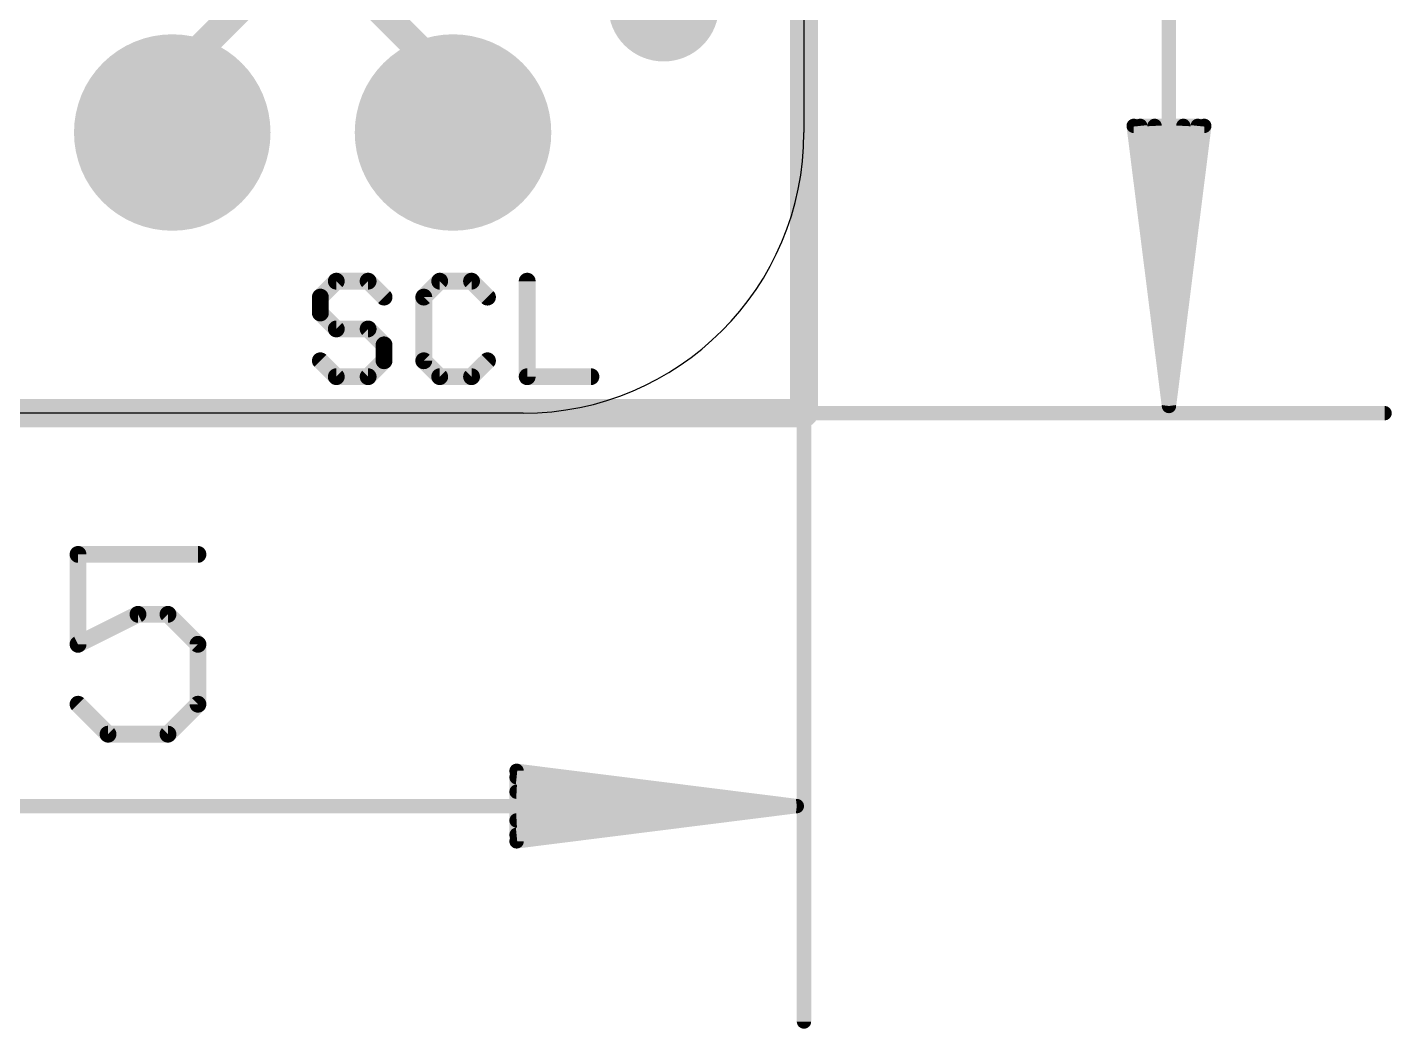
# Model space of a CAD drawing. Extents: x -4.8 to 21.8, y -5.6 to 26.6.
# Drawn here: x 9.48 to 21.83, y -5.57 to 3.49 of the extents above; entities that cross this region are included whole.
import ezdxf

# ---------------------------------------------------------------- set-up
doc = ezdxf.new("R2010")
doc.units = 0
for name, color, linetype in [('1', 12, 'CONTINUOUS'), ('16', 132, 'CONTINUOUS'), ('17', 110, 'CONTINUOUS'), ('20', 53, 'CONTINUOUS'), ('21', 40, 'CONTINUOUS'), ('47', 253, 'CONTINUOUS')]:
    doc.layers.add(name, color=color, linetype=linetype)

# ---------------------------------------------------------------- blocks, each defined once
blk = doc.blocks.new('PIE')
at = {"const_width": 0.5}
blk.add_lwpolyline([(0, -0.25, 1), (0, 0.25, 1), (0, -0.25)], format="xyb", dxfattribs=at)
blk = doc.blocks.new('ROUNDP')
at = {"const_width": 0.5}
blk.add_lwpolyline([(0, -0.25, 1), (0, 0.25, 1), (0, -0.25)], format="xyb", dxfattribs=at)

msp = doc.modelspace()

# ---------------------------------------------------------------- linework, layer by layer
at = {"layer": '1', "const_width": 0.254}
for points in [[(16.51, 17.78), (16.51, 0)], [(10.922, 5.4), (13.335, 2.987)], [(13.335, 2.987), (13.335, 2.54)], [(16.51, 0), (0, 0)]]:
    msp.add_lwpolyline(points, dxfattribs=at)
at = {"layer": '1', "const_width": 0.127}
for points in [[(13.3985, 2.987, 1), (13.2715, 2.987)], [(13.2901, 2.9421, 1), (13.3799, 3.0319)], [(13.2715, 2.54, 1), (13.3985, 2.54)], [(16.51, -0.0635, 1), (16.51, 0.0635)], [(16.4465, 0, 1), (16.5735, 0)]]:
    msp.add_lwpolyline(points, format="xyb", dxfattribs=at)
at = {"layer": '16', "const_width": 0.254}
for points in [[(16.51, 17.78), (16.51, 0)], [(12.319, 4.572), (10.795, 3.048)], [(10.795, 3.048), (10.795, 2.54)], [(16.51, 0), (0, 0)]]:
    msp.add_lwpolyline(points, dxfattribs=at)
at = {"layer": '16', "const_width": 0.127}
for points in [[(10.8585, 3.048, 1), (10.7315, 3.048)], [(10.7501, 3.0929, 1), (10.8399, 3.0031)], [(10.7315, 2.54, 1), (10.8585, 2.54)], [(16.51, -0.0635, 1), (16.51, 0.0635)], [(16.4465, 0, 1), (16.5735, 0)]]:
    msp.add_lwpolyline(points, format="xyb", dxfattribs=at)
at = {"layer": '20'}
for p, q in [((16.51, 15.24), (16.51, 2.54)), ((13.97, 0), (2.54, 0))]:
    msp.add_line(p, q, dxfattribs=at)
msp.add_arc((13.97, 2.54), 2.54, 270, 0, dxfattribs=at)
at = {"layer": '21', "const_width": 0.1524}
for points in [[(12.279, 1.1945), (12.1349, 1.0505)], [(12.5671, 1.1945), (12.279, 1.1945)], [(12.7111, 1.0505), (12.5671, 1.1945)], [(13.2145, 1.1945), (13.0704, 1.0505)], [(13.5026, 1.1945), (13.2145, 1.1945)], [(13.6467, 1.0505), (13.5026, 1.1945)], [(14.006, 1.1945), (14.006, 0.3302)], [(12.1349, 1.0505), (12.1349, 0.9064)], [(13.0704, 1.0505), (13.0704, 0.4743)], [(12.1349, 0.9064), (12.279, 0.7624)], [(12.279, 0.7624), (12.5671, 0.7624)], [(12.5671, 0.7624), (12.7111, 0.6183)], [(12.7111, 0.6183), (12.7111, 0.4743)], [(12.279, 0.3302), (12.1349, 0.4743)], [(12.7111, 0.4743), (12.5671, 0.3302)], [(13.0704, 0.4743), (13.2145, 0.3302)], [(13.5026, 0.3302), (13.6467, 0.4743)], [(12.5671, 0.3302), (12.279, 0.3302)], [(13.2145, 0.3302), (13.5026, 0.3302)], [(14.006, 0.3302), (14.5822, 0.3302)]]:
    msp.add_lwpolyline(points, dxfattribs=at)
at = {"layer": '21', "const_width": 0.0762}
for points in [[(12.279, 1.2326, 1), (12.279, 1.1564)], [(12.3059, 1.1676, 1), (12.252, 1.2215)], [(12.594, 1.2215, 1), (12.5401, 1.1676)], [(12.5671, 1.1564, 1), (12.5671, 1.2326)], [(13.2145, 1.2326, 1), (13.2145, 1.1564)], [(13.2414, 1.1676, 1), (13.1876, 1.2215)], [(13.5296, 1.2215, 1), (13.4757, 1.1676)], [(13.5026, 1.1564, 1), (13.5026, 1.2326)], [(14.0441, 1.1945, 1), (13.9679, 1.1945)], [(12.173, 1.0505, 1), (12.0968, 1.0505)], [(12.108, 1.0774, 1), (12.1619, 1.0235)], [(12.6842, 1.0235, 1), (12.7381, 1.0774)], [(13.1085, 1.0505, 1), (13.0323, 1.0505)], [(13.0435, 1.0774, 1), (13.0974, 1.0235)], [(13.6197, 1.0235, 1), (13.6736, 1.0774)], [(12.1619, 0.9334, 1), (12.108, 0.8795)], [(12.0968, 0.9064, 1), (12.173, 0.9064)], [(12.279, 0.8005, 1), (12.279, 0.7243)], [(12.252, 0.7354, 1), (12.3059, 0.7893)], [(12.594, 0.7893, 1), (12.5401, 0.7354)], [(12.5671, 0.7243, 1), (12.5671, 0.8005)], [(12.7492, 0.6183, 1), (12.673, 0.6183)], [(12.6842, 0.5914, 1), (12.7381, 0.6453)], [(12.1619, 0.5012, 1), (12.108, 0.4473)], [(12.673, 0.4743, 1), (12.7492, 0.4743)], [(12.7381, 0.4473, 1), (12.6842, 0.5012)], [(13.0974, 0.5012, 1), (13.0435, 0.4473)], [(13.0323, 0.4743, 1), (13.1085, 0.4743)], [(13.6736, 0.4473, 1), (13.6197, 0.5012)], [(12.279, 0.3683, 1), (12.279, 0.2921)], [(12.252, 0.3033, 1), (12.3059, 0.3571)], [(12.5401, 0.3571, 1), (12.594, 0.3033)], [(12.5671, 0.2921, 1), (12.5671, 0.3683)], [(13.2145, 0.3683, 1), (13.2145, 0.2921)], [(13.1876, 0.3033, 1), (13.2414, 0.3571)], [(13.4757, 0.3571, 1), (13.5296, 0.3033)], [(13.5026, 0.2921, 1), (13.5026, 0.3683)], [(14.006, 0.3683, 1), (14.006, 0.2921)], [(14.5822, 0.2921, 1), (14.5822, 0.3683)], [(13.9679, 0.3302, 1), (14.0441, 0.3302)]]:
    msp.add_lwpolyline(points, format="xyb", dxfattribs=at)
at = {"layer": '47'}
for points, const_width in [([(19.812, 17.715), (19.812, 0.065)], 0.13), ([(16.51, 10.795), (16.51, -5.506)], 0.13), ([(19.812, 0.065), (19.4928, 2.6)], 0.13), ([(19.4928, 2.6), (20.1312, 2.6)], 0.13), ([(19.812, 0.065), (19.552, 2.6)], 0.13), ([(19.812, 0.065), (19.682, 2.6)], 0.13), ([(20.1312, 2.6), (19.812, 0.065)], 0.13), ([(19.942, 2.6), (19.812, 0.065)], 0.13), ([(20.072, 2.6), (19.812, 0.065)], 0.13), ([(7.239, 0), (21.762, 0)], 0.13), ([(11.0274, -1.2783), (9.9427, -1.2783)], 0.1524), ([(9.9427, -1.2783), (9.9427, -2.0918)], 0.1524), ([(9.9427, -2.0918), (10.485, -1.8206)], 0.1524), ([(10.485, -1.8206), (10.7562, -1.8206)], 0.1524), ([(10.7562, -1.8206), (11.0274, -2.0918)], 0.1524), ([(11.0274, -2.0918), (11.0274, -2.6341)], 0.1524), ([(10.2139, -2.9053), (9.9427, -2.6341)], 0.1524), ([(11.0274, -2.6341), (10.7562, -2.9053)], 0.1524), ([(10.7562, -2.9053), (10.2139, -2.9053)], 0.1524), ([(16.445, -3.556), (13.91, -3.2368)], 0.13), ([(13.91, -3.2368), (13.91, -3.8752)], 0.13), ([(16.445, -3.556), (13.91, -3.296)], 0.13), ([(16.445, -3.556), (13.91, -3.426)], 0.13), ([(0.065, -3.556), (16.445, -3.556)], 0.13), ([(13.91, -3.8752), (16.445, -3.556)], 0.13), ([(13.91, -3.686), (16.445, -3.556)], 0.13), ([(13.91, -3.816), (16.445, -3.556)], 0.13)]:
    msp.add_lwpolyline(points, dxfattribs=dict(at, const_width=const_width))
for points, const_width in [([(19.525, 2.6041, 1), (19.4605, 2.5959)], 0.065), ([(19.4928, 2.6325, 1), (19.4928, 2.5675)], 0.065), ([(19.5843, 2.6033, 1), (19.5197, 2.5967)], 0.065), ([(19.7145, 2.6017, 1), (19.6495, 2.5983)], 0.065), ([(19.9745, 2.5983, 1), (19.9095, 2.6017)], 0.065), ([(20.1043, 2.5967, 1), (20.0397, 2.6033)], 0.065), ([(20.1635, 2.5959, 1), (20.099, 2.6041)], 0.065), ([(20.1312, 2.5675, 1), (20.1312, 2.6325)], 0.065), ([(19.7798, 0.0691, 1), (19.8442, 0.0609)], 0.065), ([(19.7797, 0.0683, 1), (19.8443, 0.0617)], 0.065), ([(19.7795, 0.0633, 1), (19.8445, 0.0667)], 0.065), ([(19.7795, 0.0667, 1), (19.8445, 0.0633)], 0.065), ([(19.7795, 0.065, 1), (19.8445, 0.065)], 0.065), ([(19.7797, 0.0617, 1), (19.8443, 0.0683)], 0.065), ([(19.7798, 0.0609, 1), (19.8442, 0.0691)], 0.065), ([(21.762, -0.0325, 1), (21.762, 0.0325)], 0.065), ([(9.9427, -1.2402, 1), (9.9427, -1.3164)], 0.0762), ([(9.9808, -1.2783, 1), (9.9046, -1.2783)], 0.0762), ([(11.0274, -1.3164, 1), (11.0274, -1.2402)], 0.0762), ([(10.485, -1.7825, 1), (10.485, -1.8587)], 0.0762), ([(10.5021, -1.8547, 1), (10.468, -1.7866)], 0.0762), ([(10.7831, -1.7937, 1), (10.7293, -1.8476)], 0.0762), ([(10.7562, -1.8587, 1), (10.7562, -1.7825)], 0.0762), ([(9.9257, -2.0577, 1), (9.9597, -2.1259)], 0.0762), ([(9.9046, -2.0918, 1), (9.9808, -2.0918)], 0.0762), ([(11.0655, -2.0918, 1), (10.9893, -2.0918)], 0.0762), ([(11.0004, -2.1187, 1), (11.0543, -2.0649)], 0.0762), ([(9.9696, -2.6072, 1), (9.9158, -2.6611)], 0.0762), ([(11.0543, -2.6611, 1), (11.0004, -2.6072)], 0.0762), ([(10.9893, -2.6341, 1), (11.0655, -2.6341)], 0.0762), ([(10.2139, -2.8672, 1), (10.2139, -2.9434)], 0.0762), ([(10.7562, -2.9434, 1), (10.7562, -2.8672)], 0.0762), ([(10.1869, -2.9322, 1), (10.2408, -2.8784)], 0.0762), ([(10.7293, -2.8784, 1), (10.7831, -2.9322)], 0.0762), ([(13.9141, -3.2045, 1), (13.9059, -3.269)], 0.065), ([(13.9425, -3.2368, 1), (13.8775, -3.2368)], 0.065), ([(13.9133, -3.2637, 1), (13.9067, -3.3283)], 0.065), ([(13.9117, -3.3935, 1), (13.9083, -3.4585)], 0.065), ([(16.4491, -3.5882, 1), (16.4409, -3.5238)], 0.065), ([(16.4409, -3.5882, 1), (16.4491, -3.5238)], 0.065), ([(16.4483, -3.5883, 1), (16.4417, -3.5237)], 0.065), ([(16.4417, -3.5883, 1), (16.4483, -3.5237)], 0.065), ([(16.4433, -3.5885, 1), (16.4467, -3.5235)], 0.065), ([(16.4467, -3.5885, 1), (16.4433, -3.5235)], 0.065), ([(16.445, -3.5885, 1), (16.445, -3.5235)], 0.065), ([(13.9083, -3.6535, 1), (13.9117, -3.7185)], 0.065), ([(13.9067, -3.7837, 1), (13.9133, -3.8483)], 0.065), ([(13.9059, -3.843, 1), (13.9141, -3.9075)], 0.065), ([(13.8775, -3.8752, 1), (13.9425, -3.8752)], 0.065), ([(16.4775, -5.506, 1), (16.5425, -5.506)], 0.065)]:
    msp.add_lwpolyline(points, format="xyb", dxfattribs=dict(at, const_width=const_width))

# ---------------------------------------------------------------- block references
at = {"layer": '1'}
msp.add_blockref('PIE', (15.24, 3.683), dxfattribs=at)
at = {"layer": '17', "xscale": 1.778, "yscale": 1.778, "rotation": 90}
for p in [(10.795, 2.54), (10.795, 2.54), (13.335, 2.54), (13.335, 2.54)]:
    msp.add_blockref('ROUNDP', p, dxfattribs=at)

doc.saveas('drawing.dxf')
